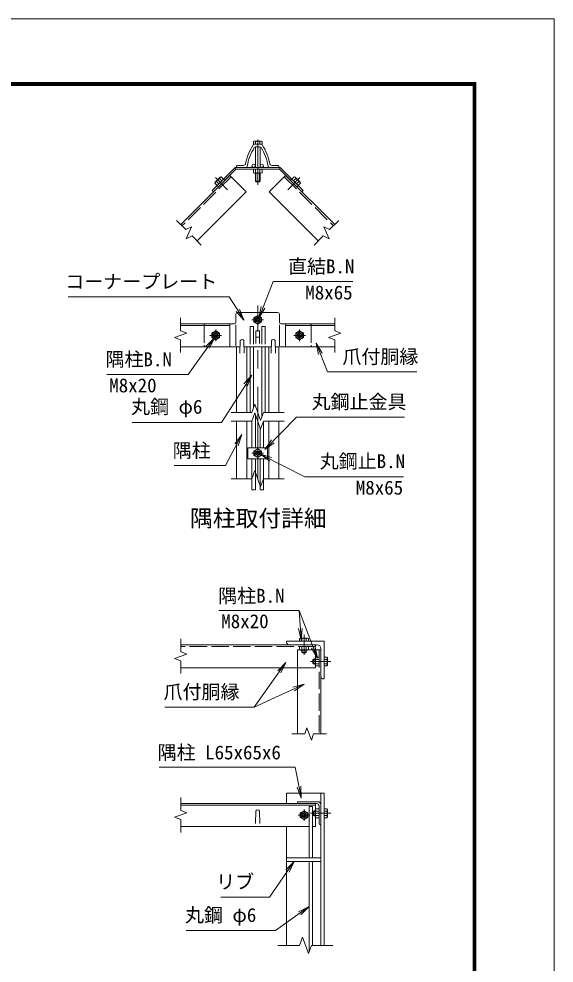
# Model space of a CAD drawing. Units: millimetres, scale not verified. Extents: x -4200 to 4200, y -2970 to 2970.
# Drawn here: x 2351 to 4200, y -291 to 2970 of the extents above; entities that cross this region are included whole.
import ezdxf
from ezdxf.enums import TextEntityAlignment as Align

# ---------------------------------------------------------------- set-up
doc = ezdxf.new("R2010")
doc.units = ezdxf.units.MM
doc.header["$LTSCALE"] = 10
doc.linetypes.add('DASHED', pattern=[7.5, 6, -1.5])
doc.linetypes.add('USER1', pattern=[50.8, 31.75, -6.35, 6.35, -6.35])
for name, color, linetype, lineweight in [('0-0_D-STR1', 1, 'Continuous', 18), ('0-1_D-BMK', 2, 'USER1', 13), ('0-2_D-STR-DIM', 7, 'Continuous', 13), ('0-3_D-STR3', 3, 'Continuous', 13), ('0-6_D-STR-TXT', 7, 'Continuous', 13), ('0-7_0', 7, 'Continuous', 18), ('0-B_D-TTL', 7, 'Continuous', 18)]:
    doc.layers.add(name, color=color, linetype=linetype, lineweight=lineweight)
doc.layers.add('0-8_D-TTL-TXT', color=7, linetype='Continuous')
doc.styles.add('ＭＳ ゴシック', font='')
doc.styles.get('ＭＳ ゴシック').set_extended_font_data('MS Gothic')

# ---------------------------------------------------------------- blocks, each defined once
blk = doc.blocks.new('_Open')
at = {"layer": '0-7_0'}
blk.add_line((-10, 1.667), (0, 0), dxfattribs=at)
blk.add_lwpolyline([(-10, -1.667), (0, 0), (-10, 0)], dxfattribs=at)

msp = doc.modelspace()

# ---------------------------------------------------------------- linework, layer by layer
at = {"layer": '0-0_D-STR1'}
for p, q in [((3164.88, 2536.76), (3187.16, 2536.76)), ((3167.88, 2527.76), (3183.48, 2527.76)), ((3103.02, 2460.76), (3103.02, 2456.76)), ((3103.02, 2460.76), (3103.02, 2456.76)), ((3135.07, 2456.76), (3103.02, 2456.76)), ((3126.53, 2463.76), (3106.02, 2463.76)), ((3216.96, 2456.76), (3249.02, 2456.76)), ((3225.5, 2463.76), (3246.02, 2463.76)), ((3249.02, 2460.76), (3249.02, 2456.76)), ((3079.8, 2429.15), (2910.1, 2259.44)), ((3079.8, 2429.15), (3136.37, 2372.58)), ((3272.23, 2429.15), (3441.93, 2259.44)), ((3136.37, 2372.58), (2966.67, 2202.87)), ((2909.91, 1916.98), (3079.8, 1916.98)), ((2909.91, 1910.98), (3079.8, 1910.98)), ((3079.8, 1916.98), (3079.8, 1836.98)), ((3272.23, 1916.98), (3272.23, 1836.98)), ((3442.12, 1916.98), (3272.23, 1916.98)), ((3442.12, 1910.98), (3272.23, 1910.98)), ((2909.91, 1836.98), (3079.8, 1836.98)), ((3103.02, 1610.72), (3103.02, 1836.98)), ((3116.02, 1858.73), (3114.52, 1815.73)), ((3128.02, 1858.73), (3129.52, 1815.73)), ((3138.02, 1610.72), (3138.02, 1836.98)), ((3214.02, 1610.72), (3214.02, 1836.98)), ((3224.02, 1858.73), (3222.52, 1815.73)), ((3236.02, 1858.73), (3237.52, 1815.73)), ((3249.02, 1610.72), (3249.02, 1836.98)), ((3442.12, 1836.98), (3272.23, 1836.98)), ((3103.02, 1381.76), (3103.02, 1580.72)), ((3138.02, 1381.76), (3138.02, 1580.72)), ((3214.02, 1381.76), (3214.02, 1580.72)), ((3249.02, 1381.76), (3249.02, 1580.72)), ((3276, 820.23), (3406, 820.23)), ((3276, 817.23), (3276, 820.23)), ((3406, 820.23), (3406, 690.23)), ((3376, 808.23), (2910, 808.23)), ((3381, 808.23), (3285, 808.23)), ((3314, 790.23), (3394, 790.23)), ((3314, 790.23), (3314, 500.23)), ((3394, 699.23), (3394, 795.23)), ((3394, 790.23), (3394, 500.23)), ((3314, 728.23), (2910, 728.23)), ((3406, 690.23), (3403, 690.23)), ((3276, 260.06), (3276, 296.06)), ((3276, 296.06), (3406, 296.06)), ((3394, 296.06), (3394, -229.94)), ((3406, 296.06), (3406, -229.94)), ((3384, 266.06), (3314, 266.06)), ((3314, 264.06), (3314, 266.06)), ((3376, 260.06), (2910, 260.06)), ((3376, 254.06), (2910, 254.06)), ((3170, 233.8), (3168.5, 190.8)), ((3182, 233.8), (3183.5, 190.8)), ((3379, 260.06), (3318, 260.06)), ((3376, 240.31), (3376, 260.06)), ((3388, 190.06), (3388, 251.06)), ((3394, 186.06), (3394, 256.06)), ((3376, 180.06), (3376, 211.81)), ((3353.27, 180.06), (2910, 180.06)), ((3276, -229.94), (3276, 180.06)), ((3376, 180.06), (3365.27, 180.06)), ((3392, 186.06), (3394, 186.06)), ((3276, 72.06), (3394, 72.06)), ((3276, 60.06), (3394, 60.06))]:
    msp.add_line(p, q, dxfattribs=at)
at = {"layer": '0-0_D-STR1', "linetype": 'DASHED'}
for p, q in [((3084.05, 2424.9), (2914.34, 2255.2)), ((3267.99, 2424.9), (3437.69, 2255.2)), ((3376, 802.23), (2910, 802.23)), ((3376, 728.23), (3376, 808.23)), ((3388, 790.23), (3388, 500.23)), ((3376, 728.23), (3314, 728.23))]:
    msp.add_line(p, q, dxfattribs=at)
at = {"layer": '0-0_D-STR1'}
msp.add_lwpolyline([(3272.23, 2429.15), (3215.66, 2372.58), (3385.37, 2202.87)], dxfattribs=at)
for centre, radius, start, end in [((3311.93, 2435.06), 181, 146.67148, 168.8028), ((3306.02, 2435.16), 168, 147.4916, 171.15527), ((3164.88, 2531.76), 5, 90, 146.67148), ((3168.56, 2522.76), 5, 90, 147.4916), ((3183.48, 2522.76), 5, 32.5084, 90), ((3187.16, 2531.76), 5, 33.32852, 90), ((3046.02, 2435.16), 168, 8.84473, 32.5084), ((3040.1, 2435.06), 181, 11.1972, 33.32852), ((3106.02, 2460.76), 3, 90, 180), ((3126.53, 2471.76), 8, 270, 348.8028), ((3135.07, 2461.76), 5, 270, 351.15527), ((3216.96, 2461.76), 5, 188.84473, 270), ((3225.5, 2471.76), 8, 191.1972, 270), ((3246.02, 2460.76), 3, 0, 90), ((3122.02, 1856.23), 6.5, 22.61986, 157.38014), ((3230.02, 1856.23), 6.5, 22.61986, 157.38014), ((3285, 817.23), 9, 180, 270), ((3381, 795.23), 13, 360, 90), ((3403, 699.23), 9, 180, 270), ((3318, 264.06), 4, 180, 270), ((3384, 256.06), 10, 0, 90), ((3176, 231.3), 6.5, 22.61986, 157.38014), ((3379, 251.06), 9, 0, 90), ((3392, 190.06), 4, 180, 270)]:
    msp.add_arc(centre, radius, start, end, dxfattribs=at)
at = {"layer": '0-1_D-BMK'}
for p, q in [((3176.02, 2553.5), (3176.02, 2397.12)), ((3030.77, 2421.61), (3072.27, 2380.11)), ((3321.26, 2421.61), (3279.76, 2380.11)), ((3176.02, 1381.76), (3176.02, 1979.71)), ((3196.02, 1930.98), (3156.02, 1930.98)), ((3031.02, 1896.98), (3031.02, 1856.98)), ((3321.02, 1896.98), (3321.02, 1856.98)), ((3051.02, 1876.98), (3011.02, 1876.98)), ((3301.02, 1876.98), (3341.02, 1876.98)), ((3196.02, 1469.91), (3156.02, 1469.91)), ((3336, 773.23), (3336, 843.23)), ((3359, 750.23), (3429, 750.23)), ((3336, 200.06), (3336, 240.06)), ((3356, 220.06), (3316, 220.06)), ((3359, 226.06), (3429, 226.06)), ((3418, 226.06), (3382, 226.06))]:
    msp.add_line(p, q, dxfattribs=at)
at = {"layer": '0-2_D-STR-DIM'}
for p, q in [((2895.96, 2273.58), (2927.5, 2242.04)), ((2927.5, 2242.04), (2947.89, 2251.55)), ((2947.89, 2251.55), (2928.87, 2210.76)), ((3456.08, 2273.58), (3424.53, 2242.04)), ((2928.87, 2210.76), (2949.26, 2220.27)), ((2949.26, 2220.27), (2980.81, 2188.73)), ((3402.77, 2220.27), (3371.22, 2188.73)), ((2909.91, 1937.24), (2909.91, 1892.63)), ((3442.12, 1937.24), (3442.12, 1892.63)), ((3442.12, 1892.63), (3463.26, 1884.93)), ((2909.91, 1861.85), (2909.91, 1817.24)), ((3463.26, 1884.93), (3420.98, 1869.54)), ((3420.98, 1869.54), (3442.12, 1861.85)), ((3442.12, 1861.85), (3442.12, 1817.24)), ((3084.02, 1610.72), (3155.49, 1610.72)), ((3155.49, 1580.72), (3165.76, 1608.92)), ((3165.76, 1608.92), (3186.28, 1552.53)), ((3196.54, 1610.72), (3268.02, 1610.72)), ((3084.02, 1580.72), (3155.49, 1580.72)), ((3186.28, 1552.53), (3196.54, 1580.72)), ((3196.54, 1580.72), (3268.02, 1580.72)), ((3155.49, 1381.76), (3165.76, 1409.95)), ((3165.76, 1409.95), (3186.28, 1353.57)), ((3084.02, 1381.76), (3155.49, 1381.76)), ((3186.28, 1353.57), (3196.54, 1381.76)), ((3196.54, 1381.76), (3268.02, 1381.76)), ((2910, 828.49), (2910, 783.88)), ((2910, 753.09), (2910, 708.49)), ((3293.74, 500.23), (3338.35, 500.23)), ((3338.35, 500.23), (3346.04, 521.37)), ((3346.04, 521.37), (3361.43, 479.08)), ((3361.43, 479.08), (3369.13, 500.23)), ((3369.13, 500.23), (3413.74, 500.23)), ((2910, 280.32), (2910, 235.71)), ((2910, 204.93), (2910, 160.32)), ((3320.48, -229.94), (3246, -229.94)), ((3436, -229.94), (3361.52, -229.94))]:
    msp.add_line(p, q, dxfattribs=at)
for points in [[(3424.53, 2242.04), (3404.14, 2251.55), (3423.16, 2210.76), (3402.77, 2220.27)], [(2909.91, 1892.63), (2931.06, 1884.93), (2888.77, 1869.54), (2909.91, 1861.85)], [(3155.49, 1610.72), (3165.76, 1638.92), (3186.28, 1582.53), (3196.54, 1610.72)], [(2910, 783.88), (2931.14, 776.18), (2888.86, 760.79), (2910, 753.09)], [(2910, 235.71), (2931.14, 228.01), (2888.86, 212.62), (2910, 204.93)], [(3361.52, -229.94), (3351.26, -258.13), (3330.74, -201.75), (3320.48, -229.94)]]:
    msp.add_lwpolyline(points, dxfattribs=at)
at = {"layer": '0-3_D-STR3'}
for p, q in [((3163.42, 2547.36), (3161.01, 2545.97)), ((3161.01, 2536.76), (3161.01, 2545.97)), ((3188.62, 2547.36), (3163.42, 2547.36)), ((3168.51, 2536.76), (3168.51, 2545.97)), ((3183.52, 2536.76), (3183.52, 2545.97)), ((3188.62, 2547.36), (3191.03, 2545.97)), ((3191.03, 2536.76), (3191.03, 2545.97)), ((3191.03, 2536.76), (3161.01, 2536.76)), ((3168.02, 2527.73), (3168.02, 2456.76)), ((3184.02, 2527.73), (3184.02, 2456.76)), ((3098.37, 2456.76), (3018.71, 2377.1)), ((3101.02, 2450.36), (3023.23, 2372.58)), ((3101.02, 2450.36), (3098.37, 2456.76)), ((3098.37, 2456.76), (3253.67, 2456.76)), ((3101.02, 2450.36), (3251.02, 2450.36)), ((3161.01, 2450.36), (3161.01, 2438.81)), ((3161.01, 2450.36), (3191.03, 2450.36)), ((3168.51, 2450.36), (3168.51, 2438.81)), ((3183.52, 2450.36), (3183.52, 2438.81)), ((3191.03, 2450.36), (3191.03, 2438.81)), ((3251.02, 2450.36), (3253.67, 2456.76)), ((3251.02, 2450.36), (3328.8, 2372.58)), ((3253.67, 2456.76), (3333.32, 2377.1)), ((3046.64, 2423.42), (3028.96, 2405.74)), ((3052.3, 2410.7), (3044.13, 2418.86)), ((3049.44, 2424.17), (3046.64, 2423.42)), ((3057.61, 2416), (3049.44, 2424.17)), ((3057.6, 2415.99), (3062.13, 2411.47)), ((3161.01, 2438.81), (3163.52, 2437.36)), ((3163.52, 2437.36), (3188.52, 2437.36)), ((3168.02, 2437.36), (3168.02, 2409.16)), ((3169.52, 2437.36), (3169.52, 2407.66)), ((3182.52, 2437.36), (3182.52, 2407.66)), ((3184.02, 2437.36), (3184.02, 2409.16)), ((3191.03, 2438.81), (3188.52, 2437.36)), ((3294.43, 2415.99), (3289.91, 2411.47)), ((3294.43, 2415.99), (3289.91, 2411.47)), ((3294.42, 2416), (3302.59, 2424.17)), ((3299.73, 2410.7), (3307.9, 2418.86)), ((3302.59, 2424.17), (3305.39, 2423.42)), ((3305.39, 2423.42), (3323.07, 2405.74)), ((3041.69, 2400.08), (3033.52, 2408.25)), ((3036.39, 2394.78), (3040.91, 2390.26)), ((3181.62, 2406.76), (3170.42, 2406.76)), ((3184.02, 2409.16), (3181.62, 2406.76)), ((3310.35, 2400.08), (3318.51, 2408.25)), ((3315.65, 2394.78), (3311.12, 2390.26)), ((3315.65, 2394.78), (3311.12, 2390.26)), ((3315.65, 2394.77), (3323.82, 2402.94)), ((3323.82, 2402.94), (3323.07, 2405.74)), ((3023.23, 2372.58), (3018.71, 2377.1)), ((3328.8, 2372.58), (3333.32, 2377.1)), ((3101.02, 1949.98), (3101.02, 1922.98)), ((3107.02, 1955.98), (3245.02, 1955.98)), ((3251.02, 1949.98), (3251.02, 1922.98)), ((2997.02, 1916.98), (3095.02, 1916.98)), ((3031.02, 1891.99), (3018.02, 1884.48)), ((3044.02, 1884.48), (3031.02, 1891.99)), ((3101.02, 1840.98), (3101.02, 1912.98)), ((3182.02, 1892.98), (3182.02, 1848.92)), ((3251.02, 1840.98), (3251.02, 1913.17)), ((3257.02, 1916.98), (3355.02, 1916.98)), ((3018.02, 1884.48), (3018.02, 1869.47)), ((3018.02, 1869.47), (3031.02, 1861.96)), ((3031.02, 1861.96), (3044.02, 1869.47)), ((3044.02, 1869.47), (3044.02, 1884.48)), ((3182.02, 1870.32), (3170.02, 1870.32)), ((2997.02, 1836.98), (3115.26, 1836.98)), ((3128.78, 1836.98), (3223.26, 1836.98)), ((3150.02, 1836.98), (3150.02, 1610.72)), ((3162.02, 1836.98), (3162.02, 1628.64)), ((3190.02, 1836.98), (3190.02, 1592.81)), ((3202.02, 1836.98), (3202.02, 1610.72)), ((3236.78, 1836.98), (3355.02, 1836.98)), ((3168.02, 1602.7), (3168.02, 1488.91)), ((3156.02, 1582.16), (3156.02, 1488.91)), ((3196.02, 1579.29), (3196.02, 1488.91)), ((3184.02, 1558.75), (3184.02, 1488.91)), ((3141.62, 1488.91), (3210.42, 1488.91)), ((3141.62, 1488.91), (3141.62, 1450.91)), ((3210.42, 1488.91), (3210.42, 1450.91)), ((3141.62, 1450.91), (3210.42, 1450.91)), ((3156.02, 1450.91), (3156.02, 1343.51)), ((3168.02, 1450.91), (3168.02, 1343.51)), ((3184.02, 1450.91), (3184.02, 1343.51)), ((3196.02, 1450.91), (3196.02, 1343.51)), ((3156.02, 1343.51), (3168.02, 1343.51)), ((3184.02, 1343.51), (3196.02, 1343.51)), ((3323.4, 830.83), (3320.99, 829.43)), ((3320.99, 820.23), (3320.99, 829.43)), ((3351.01, 820.23), (3320.99, 820.23)), ((3348.6, 830.83), (3323.4, 830.83)), ((3328.49, 820.23), (3328.49, 829.43)), ((3343.51, 820.23), (3343.51, 829.43)), ((3348.6, 830.83), (3351.01, 829.43)), ((3351.01, 820.23), (3351.01, 829.43)), ((3320.99, 802.23), (3320.99, 790.68)), ((3320.99, 802.23), (3351.01, 802.23)), ((3320.99, 790.68), (3323.5, 789.23)), ((3323.5, 789.23), (3348.5, 789.23)), ((3328, 789.23), (3328, 782.63)), ((3328.49, 802.23), (3328.49, 790.68)), ((3329.5, 789.23), (3329.5, 781.13)), ((3342.5, 789.23), (3342.5, 781.13)), ((3343.51, 802.23), (3343.51, 790.68)), ((3344, 789.23), (3344, 782.63)), ((3351.01, 790.68), (3348.5, 789.23)), ((3351.01, 802.23), (3351.01, 790.68)), ((3341.6, 780.23), (3330.4, 780.23)), ((3344, 782.63), (3341.6, 780.23)), ((3368.4, 758.23), (3366, 755.83)), ((3366, 755.83), (3366, 744.63)), ((3375, 756.73), (3366.9, 756.73)), ((3368.4, 758.23), (3368.4, 742.23)), ((3375, 758.23), (3368.4, 758.23)), ((3375, 737.73), (3375, 762.73)), ((3388, 757.73), (3376.45, 757.73)), ((3388, 735.21), (3388, 765.24)), ((3406, 765.24), (3415.21, 765.24)), ((3406, 765.24), (3406, 735.21)), ((3406, 757.73), (3415.21, 757.73)), ((3416.6, 762.83), (3415.21, 765.24)), ((3416.6, 762.83), (3416.6, 737.63)), ((3368.4, 742.23), (3366, 744.63)), ((3375, 743.73), (3366.9, 743.73)), ((3375, 742.23), (3368.4, 742.23)), ((3388, 742.72), (3376.45, 742.72)), ((3406, 742.72), (3415.21, 742.72)), ((3406, 735.21), (3415.21, 735.21)), ((3416.6, 737.63), (3415.21, 735.21)), ((3353.27, 250.06), (3353.27, 72.06)), ((3365.27, 250.06), (3353.27, 250.06)), ((3365.27, 250.06), (3365.27, 72.06)), ((3368.4, 234.06), (3366, 231.66)), ((3366, 231.66), (3366, 220.46)), ((3375, 232.56), (3366.9, 232.56)), ((3375, 234.06), (3368.4, 234.06)), ((3376.45, 241.07), (3375, 238.56)), ((3375, 213.56), (3375, 238.56)), ((3388, 241.07), (3376.45, 241.07)), ((3388, 233.56), (3376.45, 233.56)), ((3388, 211.04), (3388, 241.07)), ((3406, 241.07), (3406, 211.04)), ((3406, 241.07), (3415.21, 241.07)), ((3406, 233.56), (3415.21, 233.56)), ((3416.6, 238.66), (3415.21, 241.07)), ((3416.6, 238.66), (3416.6, 213.46)), ((3375, 219.56), (3366.9, 219.56)), ((3375, 218.06), (3368.4, 218.06)), ((3376.45, 211.04), (3375, 213.56)), ((3388, 218.55), (3376.45, 218.55)), ((3388, 211.04), (3376.45, 211.04)), ((3406, 218.55), (3415.21, 218.55)), ((3406, 211.04), (3415.21, 211.04)), ((3416.6, 213.46), (3415.21, 211.04)), ((3353.27, 60.06), (3353.27, -252.62)), ((3365.27, 60.06), (3365.27, -229.94))]:
    msp.add_line(p, q, dxfattribs=at)
at = {"layer": '0-3_D-STR3', "linetype": 'DASHED'}
for p, q in [((2991.02, 1910.98), (2991.02, 1842.98)), ((3150.02, 1906.98), (3150.02, 1836.98)), ((3150.02, 1906.98), (3162.02, 1906.98)), ((3162.02, 1906.98), (3162.02, 1836.98)), ((3202.02, 1906.98), (3190.02, 1906.98)), ((3190.02, 1906.98), (3190.02, 1836.98)), ((3202.02, 1906.98), (3202.02, 1836.98)), ((3361.02, 1910.98), (3361.02, 1842.98))]:
    msp.add_line(p, q, dxfattribs=at)
at = {"layer": '0-3_D-STR3'}
for points in [[(3036.38, 2394.77), (3028.21, 2402.94), (3028.96, 2405.74)], [(3184.02, 2409.16), (3168.02, 2409.16), (3170.42, 2406.76)], [(3182.02, 1892.98), (3170.02, 1892.98), (3170.02, 1848.92)], [(3344, 782.63), (3328, 782.63), (3330.4, 780.23)], [(3388, 765.24), (3376.45, 765.24), (3375, 762.73)], [(3388, 735.21), (3376.45, 735.21), (3375, 737.73)], [(3368.4, 234.06), (3368.4, 218.06), (3366, 220.46)]]:
    msp.add_lwpolyline(points, dxfattribs=at)
for points in [[(3189.02, 1938.48), (3176.02, 1945.99), (3163.02, 1938.48), (3163.02, 1923.47), (3176.02, 1915.96), (3189.02, 1923.47)], [(3308.02, 1884.48), (3321.02, 1891.99), (3334.02, 1884.48), (3334.02, 1869.47), (3321.02, 1861.96), (3308.02, 1869.47)], [(3189.02, 1477.41), (3176.02, 1484.92), (3163.02, 1477.41), (3163.02, 1462.4), (3176.02, 1454.9), (3189.02, 1462.4)], [(3349, 227.56), (3336, 235.07), (3323, 227.56), (3323, 212.55), (3336, 205.04), (3349, 212.55)]]:
    msp.add_lwpolyline(points, close=True, dxfattribs=at)
for centre, radius in [((3162.02, 2462.76), 6), ((3190.02, 2462.76), 6), ((3176.02, 1930.98), 12.5), ((3176.02, 1930.98), 8), ((3176.02, 1930.98), 5.6), ((3031.02, 1876.98), 12.5), ((3031.02, 1876.98), 8), ((3031.02, 1876.98), 5.6), ((3321.02, 1876.98), 12.5), ((3321.02, 1876.98), 8), ((3321.02, 1876.98), 5.6), ((3176.02, 1469.91), 12.5), ((3176.02, 1469.91), 8), ((3176.02, 1469.91), 5.6), ((3336, 220.06), 12.5), ((3336, 220.06), 8), ((3336, 220.06), 5.6)]:
    msp.add_circle(centre, radius, dxfattribs=at)
for centre, radius, start, end in [((3164.76, 2540.48), 6.64, 55.61585, 124.38415), ((3176.02, 2522.29), 24.84, 72.4121, 107.5879), ((3187.27, 2540.48), 6.64, 55.61585, 124.38415), ((3055.57, 2396.81), 24.84, 117.4121, 152.5879), ((3050.66, 2417.64), 6.64, 100.61585, 169.38416), ((3164.76, 2444.29), 6.64, 235.61585, 304.38416), ((3176.02, 2462.49), 24.84, 252.4121, 287.5879), ((3187.27, 2444.29), 6.64, 235.61586, 304.38414), ((3301.37, 2417.64), 6.64, 10.61584, 79.38415), ((3296.46, 2396.81), 24.84, 27.4121, 62.5879), ((3034.74, 2401.72), 6.64, 100.61586, 169.38414), ((3317.29, 2401.72), 6.64, 10.61586, 79.38414), ((3107.02, 1949.98), 6, 90, 180), ((3245.02, 1949.98), 6, 0, 90), ((3095.02, 1922.98), 6, 270, 0), ((3257.02, 1922.98), 6, 180, 270), ((3324.74, 823.95), 6.64, 55.61585, 124.38415), ((3336, 805.76), 24.84, 72.4121, 107.5879), ((3347.26, 823.95), 6.64, 55.61585, 124.38415), ((3324.74, 796.16), 6.64, 235.61585, 304.38416), ((3336, 814.35), 24.84, 252.4121, 287.5879), ((3347.26, 796.16), 6.64, 235.61586, 304.38414), ((3381.93, 761.48), 6.64, 145.61586, 214.38414), ((3400.13, 750.23), 24.84, 162.4121, 197.5879), ((3409.72, 761.48), 6.64, 325.61585, 34.38415), ((3391.53, 750.23), 24.84, 342.4121, 17.5879), ((3381.93, 738.97), 6.64, 145.61584, 214.38415), ((3409.72, 738.97), 6.64, 325.61585, 34.38415), ((3381.93, 237.31), 6.64, 145.61586, 214.38414), ((3400.13, 226.06), 24.84, 162.4121, 197.5879), ((3409.72, 237.31), 6.64, 325.61585, 34.38415), ((3391.53, 226.06), 24.84, 342.4121, 17.5879), ((3381.93, 214.8), 6.64, 145.61584, 214.38415), ((3409.72, 214.8), 6.64, 325.61585, 34.38415)]:
    msp.add_arc(centre, radius, start, end, dxfattribs=at)
at = {"layer": '0-3_D-STR3', "linetype": 'DASHED'}
for centre, start, end in [((2997.02, 1910.98), 90, 180), ((3355.02, 1910.98), 0, 90), ((2997.02, 1842.98), 180, 270), ((3355.02, 1842.98), 270, 0)]:
    msp.add_arc(centre, 6, start, end, dxfattribs=at)
at = {"layer": '0-6_D-STR-TXT'}
for p, q in [((3319.63, 926.98), (3325.67, 826.56)), ((3164, 593.15), (3334.68, 670.92))]:
    msp.add_line(p, q, dxfattribs=at)
for points in [[(3504.93, 2062.64), (3229.38, 2062.64), (3180.92, 1938.33)], [(2521.53, 2009.99), (3077.79, 2009.99), (3127.66, 1931.26)], [(2655.34, 1742.11), (2935.35, 1742.11), (3025.91, 1867)], [(3725.92, 1750.85), (3416.88, 1750.85), (3378.95, 1848.05)], [(2742.98, 1575.83), (3051.01, 1575.83), (3154.66, 1737.37)], [(3683.25, 1593.78), (3310.49, 1593.78), (3201.69, 1483.85)], [(2887.77, 1427.33), (3065.09, 1427.33), (3120.13, 1532.66)], [(3679.38, 1388.72), (3338.61, 1388.72), (3187.42, 1465.87)], [(3042.31, 926.98), (3319.63, 926.98), (3381.87, 763.26)], [(2854.96, 593.15), (3164, 593.15), (3272.5, 745.82)], [(2835.61, 385.32), (3305.31, 385.32), (3326.36, 280.86)], [(3048.99, -63.11), (3216.66, -63.11), (3300.6, 58.41)], [(2929.2, -178.63), (3237.23, -178.63), (3351.63, -97.44)]]:
    msp.add_lwpolyline(points, dxfattribs=at)
at = {"layer": '0-B_D-TTL', "color": 2}
msp.add_lwpolyline([(-4200, 2970), (4200, 2970), (4200, -2970), (-4200, -2970)], close=True, dxfattribs=at)
at = {"layer": '0-B_D-TTL'}
for points in [[(-3930, 2750), (3930, 2750), (3930, -2750), (-3930, -2750)], [(-3927.5, 2747.5), (3927.5, 2747.5), (3927.5, -2747.5), (-3927.5, -2747.5)], [(-3925, 2745), (3925, 2745), (3925, -2745), (-3925, -2745)], [(-3922.5, 2742.5), (3922.5, 2742.5), (3922.5, -2742.5), (-3922.5, -2742.5)], [(-3920, 2740), (3920, 2740), (3920, -2740), (-3920, -2740)]]:
    msp.add_lwpolyline(points, close=True, dxfattribs=at)

# ---------------------------------------------------------------- block references
at = {"layer": '0-6_D-STR-TXT', "xscale": 4, "yscale": 4}
for p, rotation in [((3128.73, 1929.57), 302.35412), ((3180.2, 1936.46), 248.70495), ((3027.08, 1868.62), 54.05425), ((3378.23, 1849.92), 111.31411), ((3155.74, 1739.05), 57.31217), ((3121.06, 1534.44), 62.40856), ((3200.29, 1482.43), 225.29561), ((3185.64, 1466.78), 152.96577), ((3325.79, 824.57), 273.44298), ((3382.58, 761.39), 290.8171), ((3273.66, 747.45), 54.59875), ((3336.5, 671.75), 24.49506), ((3326.75, 278.9), 281.3911), ((3301.73, 60.06), 55.36729), ((3353.27, -96.28), 35.3607)]:
    msp.add_blockref('_Open', p, dxfattribs=dict(at, rotation=rotation))

# ---------------------------------------------------------------- texts
at = {"layer": '0-6_D-STR-TXT', "style": 'ＭＳ ゴシック'}
for s, p in [('直結B.N', (3280.81, 2076.63)), ('コーナープレート', (2511.38, 2024.22)), ('M8x65', (3340.44, 1986.44)), ('爪付胴縁', (3468.82, 1764.84)), ('隅柱B.N', (2650.27, 1755.71)), ('M8x20', (2663.25, 1665.7)), ('丸鋼止金具', (3362.18, 1609.03)), ('丸鋼 φ6', (2738.66, 1591.97)), ('隅柱', (2882.69, 1440.93)), ('丸鋼止B.N', (3390.29, 1403.84)), ('M8x65', (3514.9, 1312.51)), ('隅柱B.N', (3039.51, 939.06)), ('M8x20', (3050.21, 850.98)), ('爪付胴縁', (2850.89, 607.14)), ('隅柱 L65x65x6', (2830.53, 397.91)), ('リブ', (3032.75, -48.75)), ('丸鋼 φ6', (2924.88, -163.76))]:
    msp.add_text(s, height=48.09, dxfattribs=at).set_placement(p, align=Align.BOTTOM_LEFT)
at = {"layer": '0-8_D-TTL-TXT', "style": 'ＭＳ ゴシック'}
msp.add_text('隅柱取付詳細', height=57.7, dxfattribs=at).set_placement((2942.11, 1198.88), align=Align.BOTTOM_LEFT)

doc.saveas('drawing.dxf')
